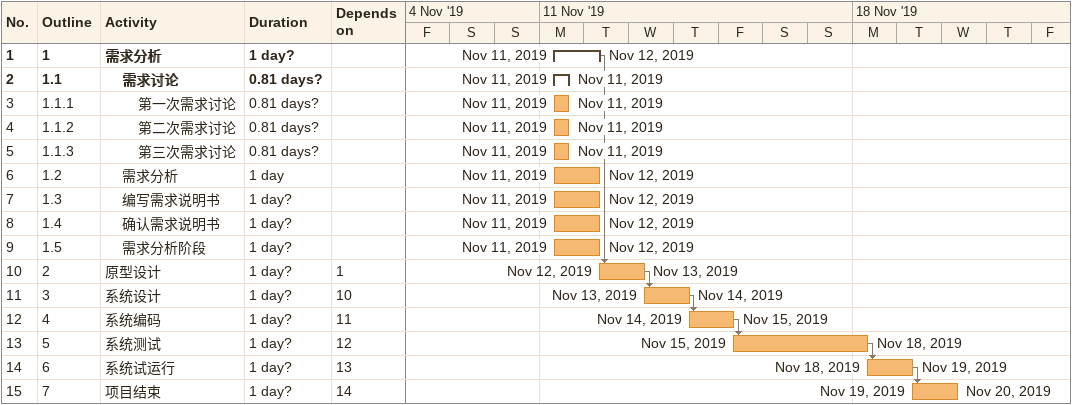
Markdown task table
| ID | WBS | Task | Duration | Start | Finish | Predecessors |
|---|---|---|---|---|---|---|
| 1 | 1 | **需求分析** | 1d? | 2019-11-11 | 2019-11-12 |  |
| 2 | 1.1 | **需求讨论** | 0.81d? | 2019-11-11 | 2019-11-11 |  |
| 3 | 1.1.1 | 第一次需求讨论 | 0.81d? | 2019-11-11 | 2019-11-11 |  |
| 4 | 1.1.2 | 第二次需求讨论 | 0.81d? | 2019-11-11 | 2019-11-11 |  |
| 5 | 1.1.3 | 第三次需求讨论 | 0.81d? | 2019-11-11 | 2019-11-11 |  |
| 6 | 1.2 | 需求分析 | 1d | 2019-11-11 | 2019-11-12 |  |
| 7 | 1.3 | 编写需求说明书 | 1d? | 2019-11-11 | 2019-11-12 |  |
| 8 | 1.4 | 确认需求说明书 | 1d? | 2019-11-11 | 2019-11-12 |  |
| 9 | 1.5 | 需求分析阶段 | 1d? | 2019-11-11 | 2019-11-12 |  |
| 10 | 2 | 原型设计 | 1d? | 2019-11-12 | 2019-11-13 | 1 |
| 11 | 3 | 系统设计 | 1d? | 2019-11-13 | 2019-11-14 | 10 |
| 12 | 4 | 系统编码 | 1d? | 2019-11-14 | 2019-11-15 | 11 |
| 13 | 5 | 系统测试 | 1d? | 2019-11-15 | 2019-11-18 | 12 |
| 14 | 6 | 系统试运行 | 1d? | 2019-11-18 | 2019-11-19 | 13 |
| 15 | 7 | 项目结束 | 1d? | 2019-11-19 | 2019-11-20 | 14 |
